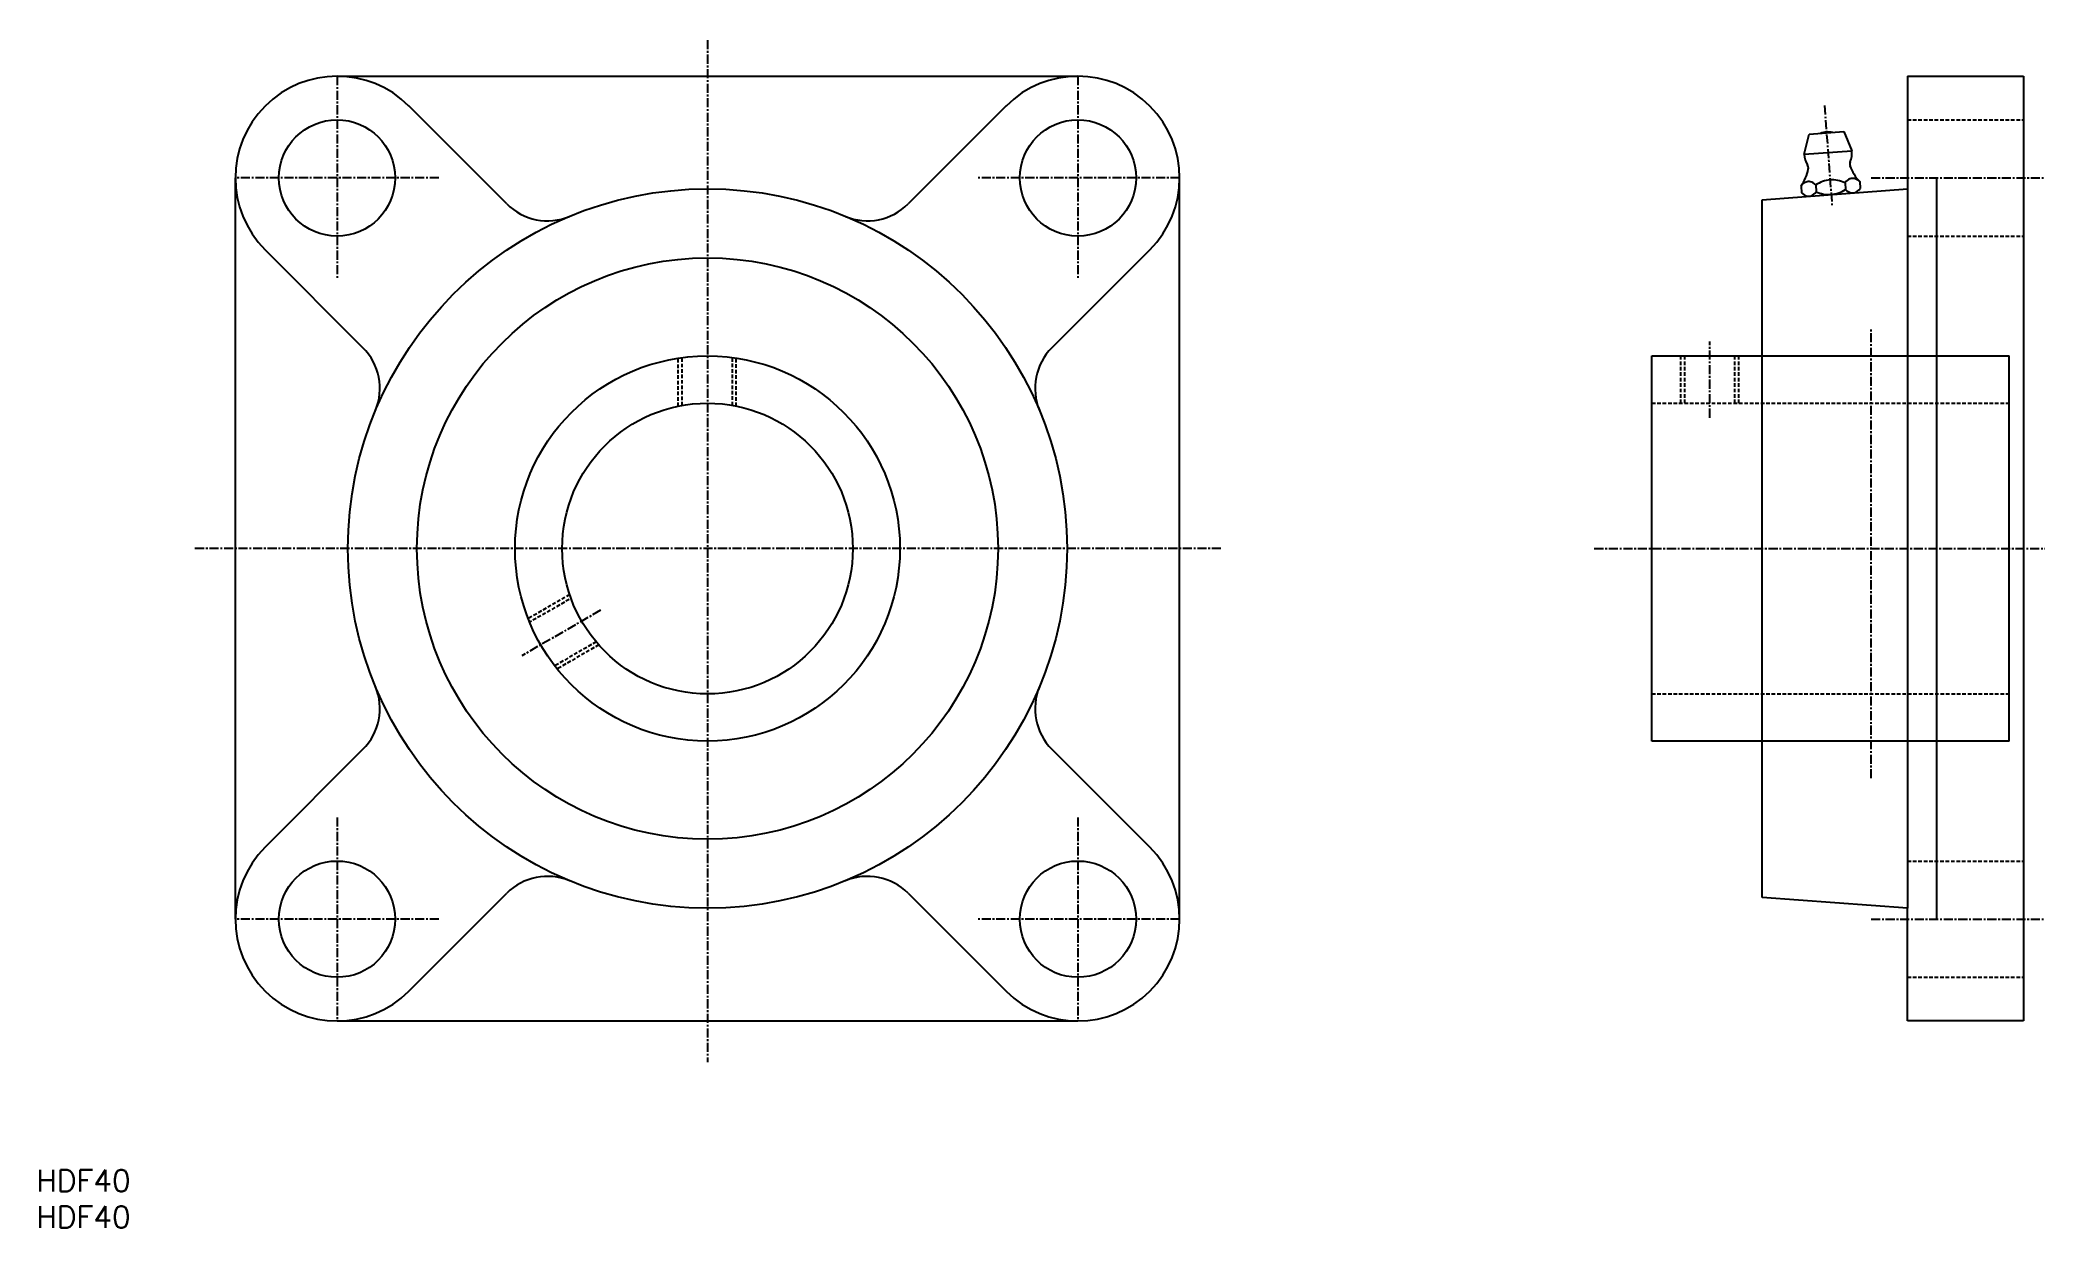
# Model space of a CAD drawing. Extents: x 45 to 321, y 37 to 201.
import ezdxf
from ezdxf.enums import TextEntityAlignment as Align

# ---------------------------------------------------------------- set-up
doc = ezdxf.new("R2010")
doc.units = 0
doc.linetypes.add('CENTER', pattern=[2, 1.25, -0.25, 0.25, -0.25])
doc.linetypes.add('DASHED', pattern=[0.75, 0.5, -0.25])
doc.layers.get('0').update_dxf_attribs({"linetype": 'CONTINUOUS'})
doc.layers.add('CENTER', color=1, linetype='CENTER')
doc.styles.get("Standard").update_dxf_attribs({"font": 'txt.shx', "bigfont": 'extfont.shx'})

msp = doc.modelspace()

# ---------------------------------------------------------------- linework, layer by layer
at = {"color": 7, "linetype": 'CONTINUOUS'}
for p, q in [((86.18, 195.78), (188.18, 195.78)), ((302.38, 195.78), (318.38, 195.78)), ((302.38, 195.78), (302.38, 81.28)), ((318.38, 195.78), (318.38, 65.78)), ((109.55, 178.2), (96.08, 191.68)), ((178.28, 191.68), (164.8, 178.2)), ((288.16, 185.04), (288.85, 187.8)), ((288.85, 187.8), (293.64, 188.15)), ((293.64, 188.15), (294.74, 185.53)), ((288.16, 185.04), (294.74, 185.53)), ((72.18, 79.78), (72.18, 181.78)), ((202.18, 79.78), (202.18, 181.78)), ((282.38, 178.78), (302.38, 180.28)), ((287.73, 180.67), (287.8, 179.73)), ((289.75, 180.82), (289.82, 179.88)), ((291.88, 179.5), (291.88, 179.5)), ((291.88, 179.49), (291.88, 179.49)), ((293.79, 181.12), (293.86, 180.18)), ((295.81, 181.27), (295.88, 180.32)), ((306.38, 181.78), (306.38, 79.78)), ((282.38, 82.78), (282.38, 178.78)), ((76.28, 171.88), (89.75, 158.41)), ((184.6, 158.41), (198.08, 171.88)), ((267.18, 157.28), (316.38, 157.28)), ((267.18, 104.28), (267.18, 157.28)), ((316.38, 104.28), (316.38, 157.28)), ((89.75, 103.15), (76.28, 89.68)), ((198.08, 89.68), (184.6, 103.15)), ((316.38, 104.28), (267.18, 104.28)), ((96.08, 69.88), (109.55, 83.35)), ((164.8, 83.35), (178.28, 69.88)), ((302.38, 81.28), (282.38, 82.78)), ((302.38, 65.78), (302.38, 81.28)), ((86.18, 65.78), (188.18, 65.78)), ((318.38, 65.78), (302.38, 65.78))]:
    msp.add_line(p, q, dxfattribs=at)
at = {"color": 3, "linetype": 'DASHED'}
for p, q in [((302.38, 189.78), (318.38, 189.78)), ((302.38, 173.78), (318.38, 173.78)), ((133.14, 150.37), (133.14, 156.97)), ((133.69, 150.47), (133.69, 157.05)), ((140.6, 150.48), (140.6, 157.06)), ((141.14, 150.38), (141.14, 156.98)), ((271.18, 150.78), (271.18, 157.28)), ((271.72, 150.78), (271.72, 157.28)), ((278.64, 150.78), (278.64, 157.28)), ((279.18, 150.78), (279.18, 157.28)), ((267.18, 150.78), (316.38, 150.78)), ((118.21, 124.44), (112.49, 121.14)), ((118.13, 123.77), (112.69, 120.64)), ((121.85, 117.93), (116.15, 114.65)), ((122.21, 117.52), (116.49, 114.22)), ((267.18, 110.78), (316.38, 110.78)), ((302.38, 87.78), (318.38, 87.78)), ((302.38, 71.78), (318.38, 71.78))]:
    msp.add_line(p, q, dxfattribs=at)
at = {"color": 7, "linetype": 'CONTINUOUS'}
for centre, radius in [((86.18, 181.78), 8), ((188.18, 181.78), 8), ((137.18, 130.78), 49.5), ((137.18, 130.78), 40), ((137.18, 130.78), 26.5), ((137.18, 130.78), 20), ((86.18, 79.78), 8), ((188.18, 79.78), 8)]:
    msp.add_circle(centre, radius, dxfattribs=at)
for centre, radius, start, end in [((86.18, 181.78), 14, 45, 225), ((188.18, 181.78), 14, 315, 135), ((291.48, 184.9), 3.2, 78.8646, 109.6222), ((291.45, 185.28), 3.3, 184.2434, 211.2941), ((291.45, 185.28), 3.3, 337.1927, 4.2434), ((282.84, 184.14), 6, 324.5809, 349.0117), ((287.94, 183.15), 0.8, 349.0108, 31.313), ((295.23, 183.69), 0.8, 157.1738, 199.476), ((300.13, 185.43), 6, 199.4751, 223.9059), ((288.95, 179.83), 1.48, 110.8343, 145.3715), ((288.88, 180.74), 1.48, 223.126, 257.6525), ((288.78, 180.17), 1.1, 79.2848, 109.202), ((288.67, 179.81), 1.48, 43.1153, 77.6525), ((288.6, 180.72), 1.48, 290.8343, 325.3717), ((292.64, 176.19), 5.45, 110.8243, 121.9691), ((291.99, 184.88), 5.44, 246.5178, 257.6625), ((292.03, 177.47), 4.04, 79.2935, 109.1933), ((291.58, 183.53), 4.04, 259.2935, 289.1933), ((291.61, 176.11), 5.44, 66.5135, 77.6625), ((290.97, 184.8), 5.45, 290.8243, 301.9733), ((295, 180.28), 1.48, 110.8343, 145.3715), ((294.94, 181.19), 1.48, 223.126, 257.6525), ((294.84, 180.62), 1.1, 79.2848, 109.202), ((294.82, 180.82), 1.1, 259.2848, 289.202), ((294.73, 180.25), 1.48, 43.1153, 77.6525), ((294.66, 181.17), 1.48, 290.8343, 325.3717), ((115.15, 183.8), 7.92, 225, 292.558), ((159.2, 183.8), 7.92, 247.442, 315), ((288.77, 180.37), 1.1, 259.2848, 289.202), ((84.15, 152.81), 7.92, 337.442, 45), ((190.2, 152.81), 7.92, 135, 202.558), ((84.15, 108.75), 7.92, 315, 22.558), ((190.2, 108.75), 7.92, 157.442, 225), ((86.18, 79.78), 14, 135, 315), ((188.18, 79.78), 14, 225, 45), ((115.15, 77.75), 7.92, 67.442, 135), ((159.2, 77.75), 7.92, 45, 112.558)]:
    msp.add_arc(centre, radius, start, end, dxfattribs=at)
at = {"layer": 'CENTER', "color": 1, "linetype": 'CENTER'}
for p, q in [((137.18, 200.75), (137.18, 60.09)), ((86.18, 195.78), (86.18, 167.78)), ((188.18, 195.78), (188.18, 167.78)), ((290.96, 191.74), (291.99, 178.05)), ((100.18, 181.78), (72.18, 181.78)), ((202.18, 181.78), (174.18, 181.78)), ((297.38, 181.78), (321.31, 181.78)), ((297.38, 99.16), (297.38, 161.07)), ((275.18, 148.78), (275.18, 159.28)), ((207.87, 130.78), (66.49, 130.78)), ((259.27, 130.78), (321.31, 130.78)), ((122.45, 122.28), (111.63, 116.03)), ((86.18, 93.78), (86.18, 65.78)), ((188.18, 93.78), (188.18, 65.78)), ((100.18, 79.78), (72.18, 79.78)), ((202.18, 79.78), (174.18, 79.78)), ((297.38, 79.78), (321.31, 79.78))]:
    msp.add_line(p, q, dxfattribs=at)

# ---------------------------------------------------------------- texts
at = {"color": 7, "linetype": 'CONTINUOUS'}
for p in [(44.78, 43.8), (44.78, 38.8)]:
    msp.add_text('HDF40', height=3, dxfattribs=at).set_placement(p, align=Align.MIDDLE_LEFT)

doc.saveas('drawing.dxf')
